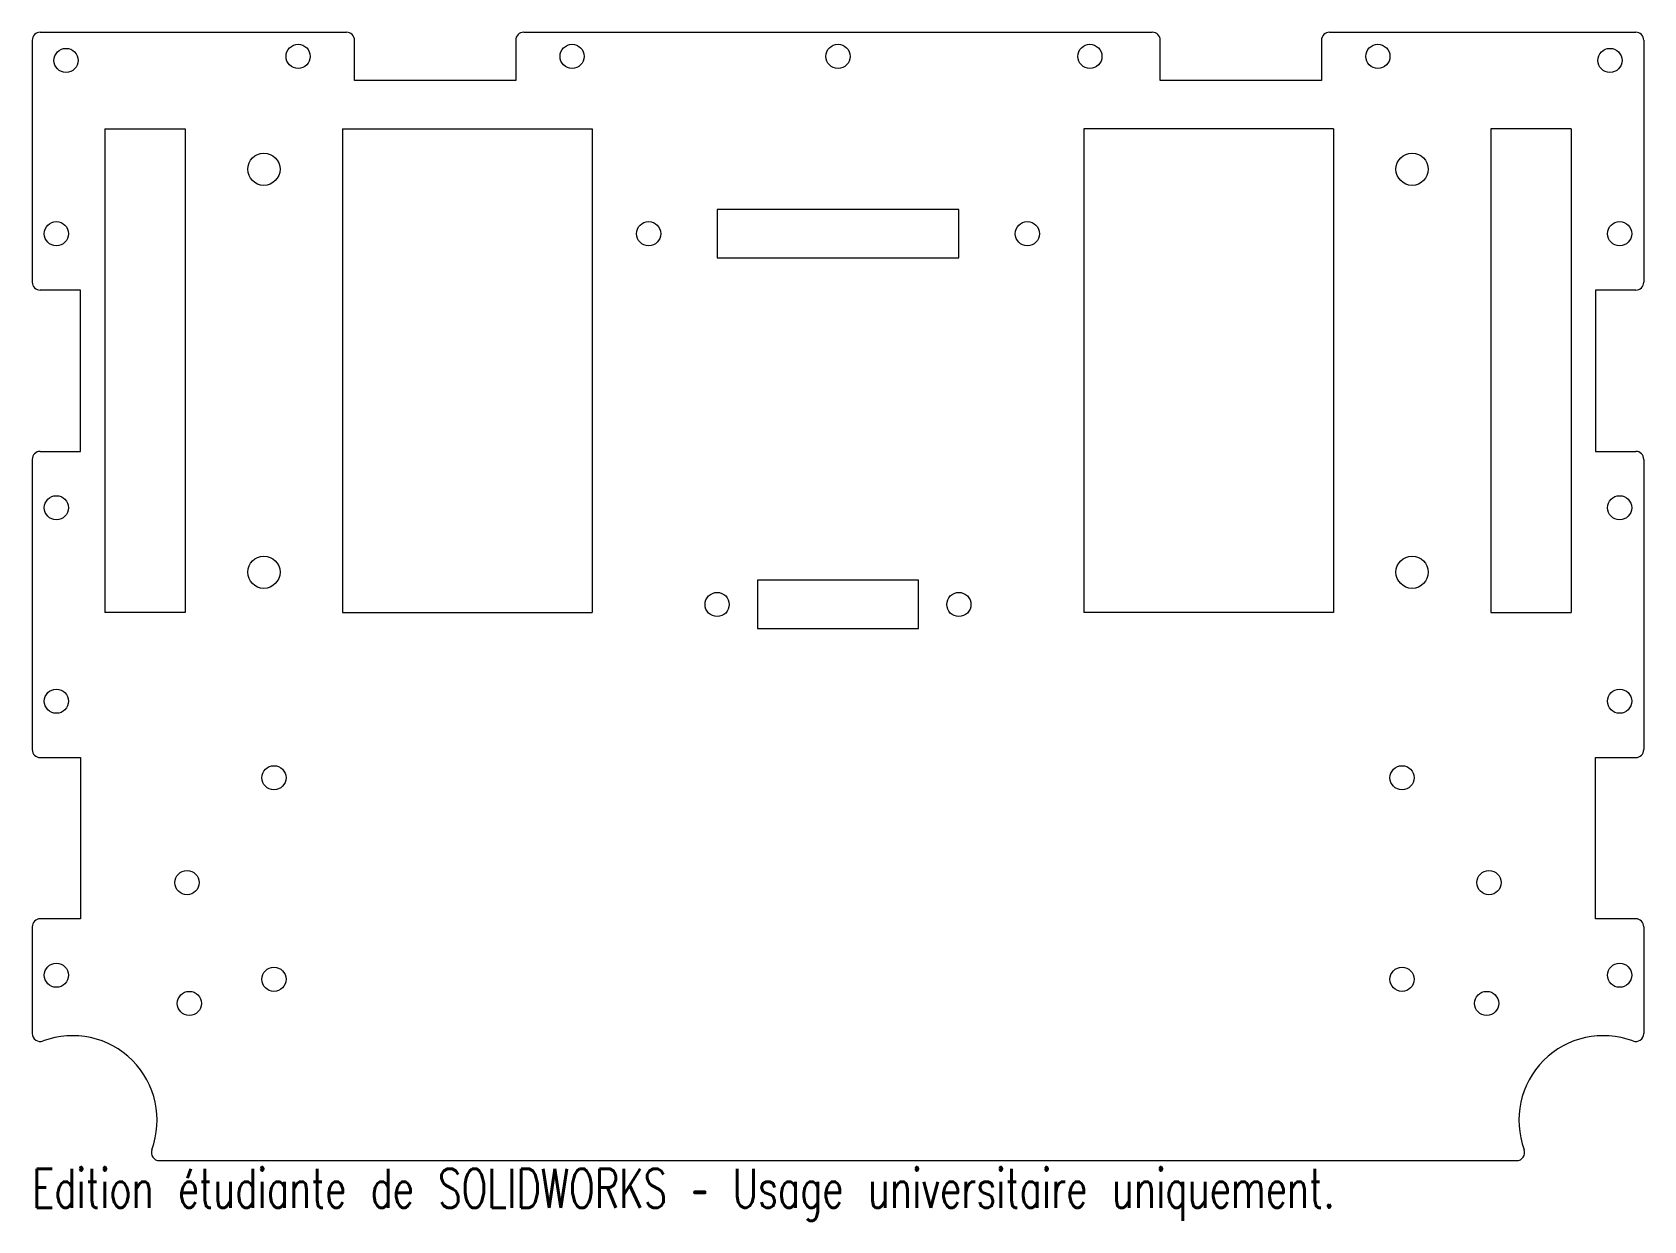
# Model space of a CAD drawing. Header units: millimetres. Extents: x 0 to 200, y -147 to 0.
import ezdxf

# ---------------------------------------------------------------- set-up
doc = ezdxf.new("R2010")
doc.units = ezdxf.units.MM
doc.styles.add('SLDTEXTSTYLE0', font='TXT', dxfattribs={"width": 0.7, "bigfont": 'bigfont'})

msp = doc.modelspace()

# ---------------------------------------------------------------- linework, layer by layer
at = {"color": 7, "linetype": 'Continuous', "lineweight": 15}
for p, q in [((1, 0), (39, 0)), ((61, 0), (139, 0)), ((161, 0), (199, 0)), ((0, -1), (0, -31)), ((40, -6), (40, -1)), ((60, -1), (60, -6)), ((140, -6), (140, -1)), ((160, -1), (160, -6)), ((200, -1), (200, -31)), ((60, -6), (40, -6)), ((160, -6), (140, -6)), ((9, -12), (19, -12)), ((9, -12), (9, -72)), ((19, -12), (19, -72)), ((38.5, -12), (69.5, -12)), ((38.5, -12), (38.5, -72)), ((69.5, -12), (69.5, -72)), ((161.5, -12), (130.5, -12)), ((130.5, -12), (130.5, -72)), ((161.5, -12), (161.5, -72)), ((191, -12), (181, -12)), ((181, -12), (181, -72)), ((191, -12), (191, -72)), ((115, -22), (85, -22)), ((85, -22), (85, -28)), ((115, -28), (115, -22)), ((85, -28), (115, -28)), ((6, -32), (1, -32)), ((6, -52), (6, -32)), ((199, -32), (194, -32)), ((194, -32), (194, -52)), ((1, -52), (6, -52)), ((194, -52), (199, -52)), ((0, -53), (0, -89)), ((200, -53), (200, -89)), ((110, -68), (90, -68)), ((90, -68), (90, -74)), ((110, -74), (110, -68)), ((19, -72), (9, -72)), ((38.5, -72), (69.5, -72)), ((161.5, -72), (130.5, -72)), ((181, -72), (191, -72)), ((90, -74), (110, -74)), ((1, -90), (6, -90)), ((6, -90), (6, -110)), ((194, -90), (199, -90)), ((194, -110), (194, -90)), ((6, -110), (1, -110)), ((199, -110), (194, -110)), ((0, -111), (0, -124.22)), ((200, -111), (200, -124.22)), ((15.78, -140), (184.22, -140))]:
    msp.add_line(p, q, dxfattribs=at)
for centre, radius in [((4.2, -3.5), 1.5), ((33, -3), 1.5), ((67, -3), 1.5), ((100, -3), 1.5), ((131.26, -3), 1.5), ((167, -3), 1.5), ((195.8, -3.5), 1.5), ((28.75, -17), 2), ((171.25, -17), 2), ((3, -25), 1.5), ((76.5, -25), 1.5), ((123.5, -25), 1.5), ((197, -25), 1.5), ((3, -59), 1.5), ((197, -59), 1.5), ((28.75, -67), 2), ((171.25, -67), 2), ((85, -71), 1.5), ((115, -71), 1.5), ((3, -83), 1.5), ((197, -83), 1.5), ((30, -92.5), 1.5), ((170, -92.5), 1.5), ((19.21, -105.51), 1.5), ((180.79, -105.51), 1.5), ((3, -117), 1.5), ((30, -117.5), 1.5), ((170, -117.5), 1.5), ((197, -117), 1.5), ((19.5, -120.5), 1.5), ((180.5, -120.5), 1.5)]:
    msp.add_circle(centre, radius, dxfattribs=at)
for centre, radius, start, end in [((39, -1), 1, 0, 90), ((61, -1), 1, 90, 180), ((139, -1), 1, 0, 90), ((161, -1), 1, 90, 180), ((199, -1), 1, 0, 90), ((1, -1), 1, 90, 180), ((1, -31), 1, 180, 270), ((199, -31), 1, 270, 0), ((1, -53), 1, 90, 180), ((199, -53), 1, 0, 90), ((1, -89), 1, 180, 270), ((199, -89), 1, 270, 0), ((1, -111), 1, 90, 180), ((199, -111), 1, 360, 90), ((1, -124.22), 1, 180, 290.3544), ((5, -135), 10.5, 339.6456, 110.3544), ((195, -135), 10.5, 69.6456, 200.3544), ((199, -124.22), 1, 249.6456, 0), ((15.78, -139), 1, 159.6456, 270), ((184.22, -139), 1, 270, 20.3544)]:
    msp.add_arc(centre, radius, start, end, dxfattribs=at)

# ---------------------------------------------------------------- texts
at = {"color": 7, "linetype": 'Continuous', "insert": (0, -141.02), "char_height": 4.8336, "attachment_point": 1, "style": 'SLDTEXTSTYLE0'}
msp.add_mtext('Edition étudiante de SOLIDWORKS – Usage universitaire uniquement.', dxfattribs=at)

doc.saveas('drawing.dxf')
